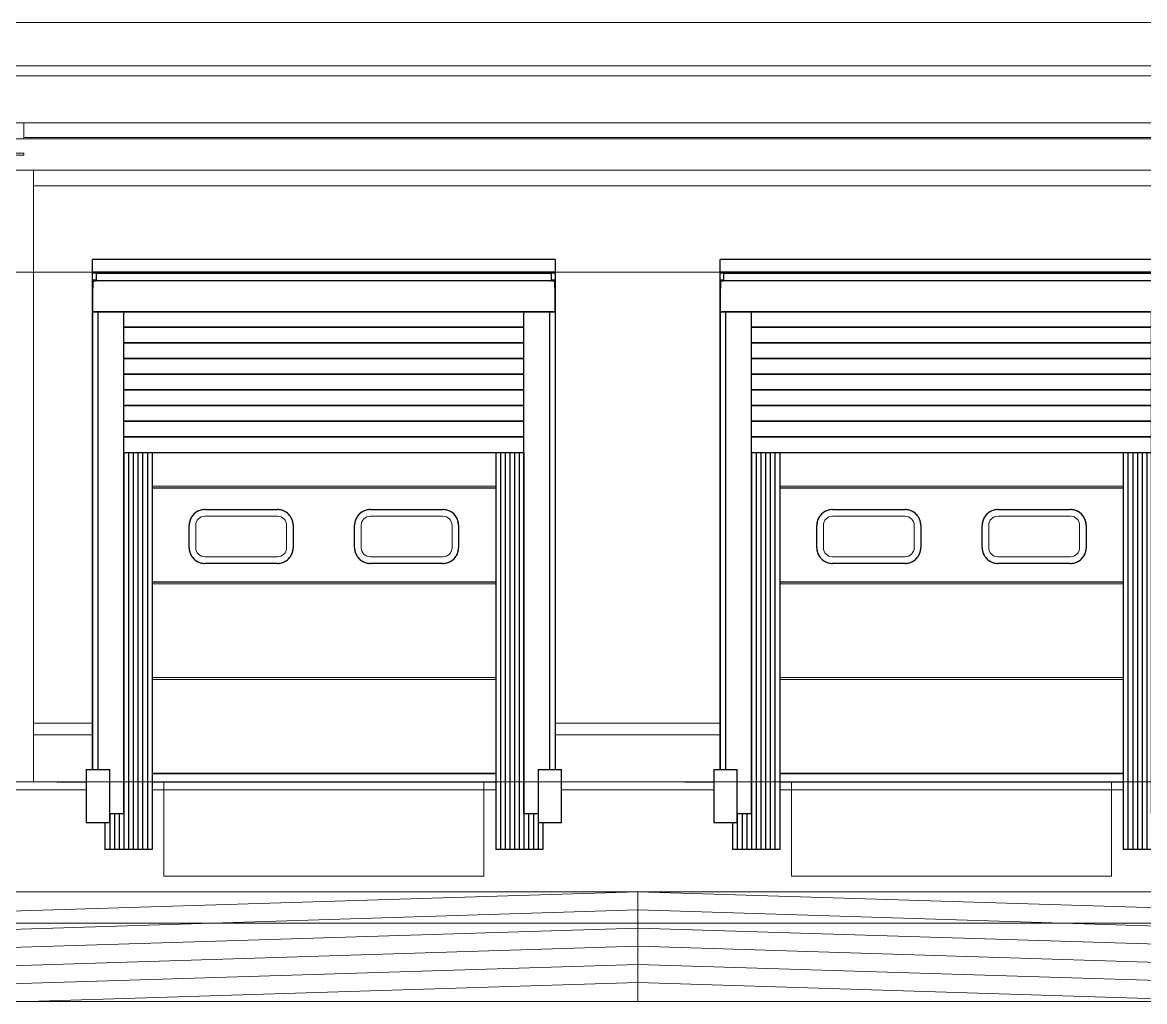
# Model space of a CAD drawing. Extents: x 692141 to 693595, y 1492301 to 1494225.
# Drawn here: x 692380.34 to 692387.49, y 1492374.81 to 1492381.06 of the extents above; entities that cross this region are included whole.
import ezdxf

# ---------------------------------------------------------------- set-up
doc = ezdxf.new("R2010")
doc.units = 0
doc.header["$MEASUREMENT"] = 0
for name, pattern in [('Centre', [7937.5, 1587.5, -1190.625, 3968.75, -1190.625]), ('Grid Line', [5556.25, 3175, -793.75, 793.75, -793.75]), ('Čárka', [3175, 1587.5, -1587.5])]:
    doc.linetypes.add(name, pattern=pattern)
for name, color, linetype, lineweight in [('A-COLS', 52, 'Continuous', 5), ('A-FLOR', 192, 'Continuous', 5), ('A-FLOR-LEVL', 8, 'Grid Line', 5), ('A-GENM', 13, 'Continuous', 5), ('A-WALL-PATT', 111, 'Continuous', 5), ('S-BEAM', 12, 'Continuous', 5)]:
    doc.layers.add(name, color=color, linetype=linetype, lineweight=lineweight)
doc.layers.add('A-DOOR', color=2, linetype='Continuous')

# ---------------------------------------------------------------- blocks, each defined once
blk = doc.blocks.new('HAVI-DC_R19_AR_120_STRUCTURE_rvt-2-500_ELEVATION 4')
at = {"layer": 'S-BEAM', "color": 7}
for p, q in [((122649.6363114721, 5200.000000000933), (130349.6363114673, 5200.000000000933)), ((122499.6363114624, 1400.000000001379), (122984.6363114675, 1400.000000001379)), ((123404.6363114675, 1400.000000001379), (123479.6363114625, 1400.000000001379)), ((123479.6363114625, 800.0000000000101), (123479.6363114625, 1400.000000001379)), ((125519.6363114625, 1400.000000001379), (125594.6363114675, 1400.000000001379)), ((125519.6363114625, 1400.000000001379), (125519.6363114625, 800.0000000000101)), ((126014.6363114675, 1400.000000001379), (126984.6363114675, 1400.000000001379)), ((127404.6363114674, 1400.000000001379), (127479.7546187883, 1400.000000001379)), ((127479.7546187883, 800.0000000000011), (127479.7546187883, 1400.000000001379)), ((129519.7546187882, 1400.000000001379), (129594.6363114674, 1400.000000001379)), ((129519.7546187882, 1400.000000001379), (129519.7546187882, 800.0000000000011)), ((125519.6363114625, 800.0000000000101), (123479.6363114625, 800.0000000000101)), ((129519.7546187882, 800.0000000000011), (127479.7546187883, 800.0000000000011))]:
    blk.add_line(p, q, dxfattribs=at)
blk = doc.blocks.new('M_Rectangular Column - 300 x 300mm-1115310-500_ELEVATION 4')
at = {"layer": 'A-COLS'}
for p, q in [((162349.6363114674, 5300.068616973535), (162349.6363114674, 1400.000000001371)), ((162649.6363114674, 1400.000000001371), (162649.6363114674, 5300.068616973536)), ((162649.6363114674, 1400.000000001371), (162349.6363114674, 1400.000000001371))]:
    blk.add_line(p, q, dxfattribs=at)
blk = doc.blocks.new('Door_ASSA-ABLOY DS6070B Inflatable shelter - Insulated wall-254569-500_ELEVATION 4')
at = {"layer": 'A-DOOR', "color": 47}
for p, q in [((127024.6363114675, 4652.807871864885), (127024.6363114675, 4729.999999996988)), ((129974.6363114675, 4729.999999996979), (127024.6363114675, 4729.999999996988)), ((129974.6363114675, 4729.999999996979), (129974.6363114675, 4652.807871864876)), ((127023.6363114675, 4649.999999996991), (127023.6363114675, 4598.999999996989)), ((127024.6363114675, 4647.691042939573), (127024.6363114675, 4652.807871864885)), ((127024.6363114675, 4652.807871864885), (129974.6363114675, 4652.807871864876)), ((129974.6363114675, 4652.807871864876), (129974.6363114675, 4647.691042939563)), ((129975.6363114675, 4598.999999997001), (129975.6363114675, 4649.999999996992)), ((127049.6363114675, 4598.99999999699), (127023.6363114675, 4598.99999999699)), ((127023.6363114675, 4598.999999996989), (127023.6363114675, 4538.99999999699)), ((127024.6363114675, 4644.684469772975), (127024.6363114675, 4647.691042939573)), ((129974.6363114675, 4647.691042939563), (127024.6363114675, 4647.691042939573)), ((129974.6363114675, 4644.684469772965), (127024.6363114675, 4644.684469772974)), ((127027.6363114675, 4598.99999999703), (127027.6363114675, 4547.999999997031)), ((127027.6363114675, 4547.999999997032), (127027.6363114675, 4598.999999997029)), ((127027.6363114675, 4538.99999999699), (127027.6363114675, 4595.99999999699)), ((127027.6363114675, 4595.99999999699), (127049.4195402261, 4595.99999999699)), ((127027.6363114675, 4397.999999996989), (127027.6363114675, 4595.99999999699)), ((129971.6363114675, 4595.999999996991), (127027.6363114675, 4595.999999996991)), ((127049.6363114675, 4598.999999996989), (127049.6363114675, 4647.69104293955)), ((129947.6363114675, 4641.364026622491), (127049.6363114675, 4641.364026622491)), ((127049.6363114675, 4595.99999999699), (127049.6363114675, 4598.999999996989)), ((129947.6363114675, 4647.691042939549), (129947.6363114675, 4598.999999997001)), ((129975.6363114675, 4598.999999997001), (129947.6363114675, 4598.999999997001)), ((129947.6363114675, 4598.999999997001), (129947.6363114675, 4595.999999997001)), ((129947.6363114675, 4595.999999997001), (129971.6363114675, 4595.999999997001)), ((129971.6363114675, 4598.99999999703), (129971.6363114675, 4547.999999997031)), ((129971.6363114675, 4547.999999997032), (129971.6363114675, 4598.999999997029)), ((129971.6363114675, 4595.999999997001), (129971.6363114675, 4538.999999996992)), ((129971.6363114675, 4595.99999999699), (129971.6363114675, 4397.999999996989)), ((129974.6363114675, 4647.691042939563), (129974.6363114675, 4644.684469772965)), ((129975.6363114675, 4538.999999996991), (129975.6363114675, 4598.999999997001)), ((127023.6363114675, 4538.99999999699), (127027.6363114675, 4538.99999999699)), ((127024.6363114675, 4547.999999996992), (127024.6363114675, 1479.999999996993)), ((127024.6363114675, 1479.999999996995), (127024.6363114675, 4538.999999997)), ((129971.6363114675, 4538.999999996991), (129975.6363114675, 4538.999999996991)), ((129974.6363114675, 4547.999999996992), (129974.6363114675, 1479.999999996993)), ((129974.6363114675, 4538.999999997), (129974.6363114675, 1479.999999996996)), ((127027.6363114675, 4394.999999996989), (127027.6363114675, 4397.999999996989)), ((129971.6363114675, 4397.999999996989), (127027.6363114675, 4397.999999996989)), ((129971.6363114675, 4397.999999996989), (127027.6363114675, 4397.999999996989)), ((129971.6363114675, 4394.99999999699), (127027.6363114675, 4394.99999999699)), ((127061.642967541, 1479.999999996993), (127061.642967541, 4394.999999996971)), ((129937.6296553938, 4394.999999996971), (129937.6296553938, 1479.999999996993)), ((129971.6363114675, 4397.999999996989), (129971.6363114675, 4394.999999996989)), ((126984.6363114675, 1479.999999996995), (127134.6363114675, 1479.999999996994)), ((126984.6363114675, 1479.999999996995), (126984.6363114675, 1139.999999996994)), ((127134.6363114675, 1139.999999996994), (127134.6363114675, 1479.999999996995)), ((129864.6363114675, 1479.999999997002), (130014.6363114675, 1479.999999997002)), ((129864.6363114675, 1479.999999997002), (129864.6363114675, 1139.999999997)), ((130014.6363114675, 1139.999999997), (130014.6363114675, 1479.999999997002)), ((127134.6363114675, 1139.999999996994), (126984.6363114675, 1139.999999996994)), ((130014.6363114675, 1139.999999997), (129864.6363114675, 1139.999999996999))]:
    blk.add_line(p, q, dxfattribs=at)
at = {"layer": 'A-DOOR', "color": 117}
for p, q in [((127027.6363114675, 4547.999999996993), (127027.6363114675, 4598.999999997008)), ((127027.6363114675, 4582.68366976728), (127027.6363114675, 4598.999999997009)), ((127027.6363114675, 4556.584353991191), (127027.6363114675, 4582.68366976728)), ((129971.6363114675, 4598.999999997011), (129971.6363114675, 4547.999999996998)), ((129971.6363114675, 4598.999999996999), (129971.6363114675, 4582.68366976727)), ((129971.6363114675, 4582.68366976727), (129971.6363114675, 4556.584353991181)), ((127224.6363114675, 1199.999999996987), (127224.6363114675, 4394.999999997)), ((129774.6363114675, 1199.999999996988), (129774.6363114675, 4394.99999999696)), ((127134.6363114675, 1199.999999996987), (127224.6363114675, 1199.999999996987)), ((129774.6363114675, 1199.999999996988), (129864.6363114675, 1199.999999996988))]:
    blk.add_line(p, q, dxfattribs=at)
at = {"layer": 'A-DOOR', "color": 130}
for p, q in [((129774.6363114674, 4299.99999999708), (127224.6363114674, 4299.99999999708)), ((127224.6363114674, 4299.999999997044), (129774.6363114674, 4299.999999997044)), ((129774.6363114674, 4199.999999997067), (127224.6363114674, 4199.999999997067)), ((127224.6363114674, 4199.999999997067), (129774.6363114674, 4199.999999997067)), ((129774.6363114674, 4099.999999997055), (127224.6363114674, 4099.999999997055)), ((127224.6363114674, 4099.999999997055), (129774.6363114674, 4099.999999997055)), ((129774.6363114674, 3999.999999997044), (127224.6363114674, 3999.999999997044)), ((127224.6363114674, 3999.999999997044), (129774.6363114674, 3999.999999997044)), ((129774.6363114674, 3899.999999997066), (127224.6363114674, 3899.999999997066)), ((127224.6363114674, 3899.999999997066), (129774.6363114674, 3899.999999997066)), ((129774.6363114674, 3799.999999997089), (127224.6363114674, 3799.999999997089)), ((127224.6363114674, 3799.999999997054), (129774.6363114674, 3799.999999997054)), ((129774.6363114674, 3699.999999997077), (127224.6363114674, 3699.999999997077)), ((127224.6363114674, 3699.999999997077), (129774.6363114674, 3699.999999997077)), ((129774.6363114674, 3599.999999997065), (127224.6363114674, 3599.999999997065)), ((127224.6363114674, 3599.999999997065), (129774.6363114674, 3599.999999997065)), ((127224.6363114675, 3500.073277789998), (127224.6363114675, 969.9999999969889)), ((127224.6363114675, 3500.073277789998), (127224.6363114675, 969.9999999969889)), ((127224.6363114674, 3499.999999997088), (129774.6363114674, 3499.999999997088)), ((127254.6363114675, 3500.091597238241), (127254.6363114675, 1400.000000001407)), ((127254.6363114675, 3500.091597238241), (127254.6363114675, 969.9999999969889)), ((127284.6363114675, 3500.109916686441), (127284.6363114675, 969.9999999969879)), ((127284.6363114675, 3500.109916686441), (127284.6363114675, 969.9999999969889)), ((127314.6363114675, 3500.128236134684), (127314.6363114675, 1400.000000001406)), ((127314.6363114675, 3500.128236134684), (127314.6363114675, 969.9999999969879)), ((127344.6363114675, 3500.146555582926), (127344.6363114675, 969.9999999969879)), ((127344.6363114675, 3500.146555582926), (127344.6363114675, 969.9999999969879)), ((127374.6363114675, 3500.16487503117), (127374.6363114675, 1400.000000001406)), ((127374.6363114675, 3500.16487503117), (127374.6363114675, 969.9999999969879)), ((127404.6363114675, 3500.18319447937), (127404.6363114675, 969.9999999969879)), ((129594.6363114675, 3499.99999999706), (129594.6363114675, 969.9999999969803)), ((129624.6363114675, 3499.99999999706), (129624.6363114675, 969.9999999969803)), ((129624.6363114675, 3499.99999999706), (129624.6363114675, 1400.000000001399)), ((129654.6363114675, 3499.99999999706), (129654.6363114675, 969.9999999969803)), ((129654.6363114675, 3499.99999999706), (129654.6363114675, 969.9999999969803)), ((129684.6363114675, 3499.99999999706), (129684.6363114675, 969.9999999969803)), ((129684.6363114675, 3499.99999999706), (129684.6363114675, 1400.000000001399)), ((129714.6363114675, 3499.99999999706), (129714.6363114675, 969.9999999969803)), ((129714.6363114675, 3499.99999999706), (129714.6363114675, 969.9999999969803)), ((129744.6363114675, 3499.99999999706), (129744.6363114675, 969.9999999969803)), ((129744.6363114675, 3499.99999999706), (129744.6363114675, 1400.000000001399)), ((129774.6363114675, 3499.99999999706), (129774.6363114675, 969.9999999969803)), ((129774.6363114675, 3499.99999999706), (129774.6363114675, 969.9999999969803)), ((127134.6363114675, 1199.999999996993), (127134.6363114675, 969.9999999969889)), ((127164.6363114675, 1199.999999996993), (127164.6363114675, 969.9999999969889)), ((127164.6363114675, 1199.999999996993), (127164.6363114675, 969.9999999969889)), ((127194.6363114675, 1199.999999996993), (127194.6363114675, 969.9999999969889)), ((129804.6363114675, 1199.999999996984), (129804.6363114675, 969.9999999969803)), ((129834.6363114675, 1199.999999996984), (129834.6363114675, 969.9999999969803)), ((129834.6363114675, 1199.999999996984), (129834.6363114675, 969.9999999969803)), ((129864.6363114675, 1199.999999996984), (129864.6363114675, 969.9999999969803)), ((127104.6363114675, 1139.999999997006), (127104.6363114675, 969.9999999969889)), ((129894.6363114675, 1139.999999996997), (129894.6363114675, 969.9999999969803)), ((127134.6363114675, 969.9999999969885), (127104.6363114675, 969.9999999969887)), ((127164.6363114675, 969.9999999969885), (127134.6363114675, 969.9999999969885)), ((127194.6363114675, 969.9999999969885), (127164.6363114675, 969.9999999969887)), ((127224.6363114675, 969.9999999969885), (127194.6363114675, 969.9999999969885)), ((127254.6363114675, 969.9999999969885), (127224.6363114675, 969.9999999969887)), ((127284.6363114675, 969.9999999969885), (127254.6363114675, 969.9999999969885)), ((127314.6363114675, 969.999999996988), (127284.6363114675, 969.9999999969881)), ((127344.6363114675, 969.999999996988), (127314.6363114675, 969.999999996988)), ((127374.6363114675, 969.999999996988), (127344.6363114675, 969.9999999969881)), ((127404.6363114675, 969.999999996988), (127374.6363114675, 969.999999996988)), ((129624.6363114675, 969.9999999969807), (129594.6363114675, 969.9999999969807)), ((129654.6363114675, 969.9999999969806), (129624.6363114675, 969.9999999969807)), ((129684.6363114675, 969.9999999969807), (129654.6363114675, 969.9999999969807)), ((129714.6363114675, 969.9999999969806), (129684.6363114675, 969.9999999969807)), ((129744.6363114675, 969.9999999969801), (129714.6363114675, 969.9999999969801)), ((129774.6363114675, 969.99999999698), (129744.6363114675, 969.9999999969801)), ((129804.6363114675, 969.9999999969801), (129774.6363114675, 969.9999999969801)), ((129834.6363114675, 969.99999999698), (129804.6363114675, 969.9999999969801)), ((129864.6363114675, 969.9999999969801), (129834.6363114675, 969.9999999969801)), ((129894.6363114675, 969.99999999698), (129864.6363114675, 969.9999999969801))]:
    blk.add_line(p, q, dxfattribs=at)
blk = doc.blocks.new('Door_ASSA-ABLOY DS6070B Inflatable shelter - Insulated wall-V73-500_ELEVATION 4')
at = {"layer": 'A-DOOR', "color": 47}
for p, q in [((123024.6363114675, 4652.807871864885), (123024.6363114675, 4729.999999996988)), ((125974.6363114675, 4729.999999996979), (123024.6363114675, 4729.999999996988)), ((125974.6363114675, 4729.999999996979), (125974.6363114675, 4652.807871864876)), ((123023.6363114675, 4649.999999996991), (123023.6363114675, 4598.999999996989)), ((123024.6363114675, 4647.691042939573), (123024.6363114675, 4652.807871864885)), ((123024.6363114675, 4652.807871864885), (125974.6363114675, 4652.807871864876)), ((125974.6363114675, 4652.807871864876), (125974.6363114675, 4647.691042939563)), ((125975.6363114675, 4598.999999997001), (125975.6363114675, 4649.999999996992)), ((123049.6363114675, 4598.99999999699), (123023.6363114675, 4598.99999999699)), ((123023.6363114675, 4598.999999996989), (123023.6363114675, 4538.99999999699)), ((123024.6363114675, 4644.684469772975), (123024.6363114675, 4647.691042939573)), ((125974.6363114675, 4647.691042939563), (123024.6363114675, 4647.691042939573)), ((125974.6363114675, 4644.684469772965), (123024.6363114675, 4644.684469772974)), ((123027.6363114675, 4598.99999999703), (123027.6363114675, 4547.999999997031)), ((123027.6363114675, 4547.999999997032), (123027.6363114675, 4598.999999997029)), ((123027.6363114675, 4538.99999999699), (123027.6363114675, 4595.99999999699)), ((123027.6363114675, 4595.99999999699), (123049.6363114675, 4595.99999999699)), ((123027.6363114675, 4397.999999996989), (123027.6363114675, 4595.99999999699)), ((125971.6363114675, 4595.999999996991), (123027.6363114675, 4595.999999996991)), ((123049.6363114675, 4598.999999996989), (123049.6363114675, 4647.69104293955)), ((125947.6363114675, 4641.364026622491), (123049.6363114675, 4641.364026622491)), ((123049.6363114675, 4595.99999999699), (123049.6363114675, 4598.999999996989)), ((125947.6363114675, 4647.691042939549), (125947.6363114675, 4598.999999997001)), ((125975.6363114675, 4598.999999997001), (125947.6363114675, 4598.999999997001)), ((125947.6363114675, 4598.999999997001), (125947.6363114675, 4595.999999997001)), ((125947.6363114675, 4595.999999997001), (125971.6363114675, 4595.999999997001)), ((125971.6363114675, 4598.99999999703), (125971.6363114675, 4547.999999997031)), ((125971.6363114675, 4547.999999997032), (125971.6363114675, 4598.999999997029)), ((125971.6363114675, 4595.999999997001), (125971.6363114675, 4538.999999996992)), ((125971.6363114675, 4595.99999999699), (125971.6363114675, 4397.999999996989)), ((125974.6363114675, 4647.691042939563), (125974.6363114675, 4644.684469772965)), ((125975.6363114675, 4538.999999996991), (125975.6363114675, 4598.999999997001)), ((123023.6363114675, 4538.99999999699), (123027.6363114675, 4538.99999999699)), ((123024.6363114675, 4547.999999996992), (123024.6363114675, 1479.999999996993)), ((123024.6363114675, 1479.999999996995), (123024.6363114675, 4538.999999997)), ((125971.6363114675, 4538.999999996991), (125975.6363114675, 4538.999999996991)), ((125974.6363114675, 4547.999999996992), (125974.6363114675, 1479.999999996993)), ((125974.6363114675, 4538.999999997), (125974.6363114675, 1479.999999996996)), ((123027.6363114675, 4394.999999996989), (123027.6363114675, 4397.999999996989)), ((125971.6363114675, 4397.999999996989), (123027.6363114675, 4397.999999996989)), ((125971.6363114675, 4397.999999996989), (123027.6363114675, 4397.999999996989)), ((125971.6363114675, 4394.99999999699), (123027.6363114675, 4394.99999999699)), ((123061.642967541, 1479.999999996993), (123061.642967541, 4394.999999996971)), ((125937.6296553938, 4394.999999996971), (125937.6296553938, 1479.999999996993)), ((125971.6363114675, 4397.999999996989), (125971.6363114675, 4394.999999996989)), ((122984.6363114675, 1479.999999996995), (123134.6363114675, 1479.999999996994)), ((122984.6363114675, 1479.999999996995), (122984.6363114675, 1139.999999996994)), ((123134.6363114675, 1139.999999996994), (123134.6363114675, 1479.999999996995)), ((125864.6363114675, 1479.999999997002), (126014.6363114675, 1479.999999997002)), ((125864.6363114675, 1479.999999997002), (125864.6363114675, 1139.999999997)), ((126014.6363114675, 1139.999999997), (126014.6363114675, 1479.999999997002)), ((123134.6363114675, 1139.999999996994), (122984.6363114675, 1139.999999996994)), ((126014.6363114675, 1139.999999997), (125864.6363114675, 1139.999999996999))]:
    blk.add_line(p, q, dxfattribs=at)
at = {"layer": 'A-DOOR', "color": 117}
for p, q in [((123027.6363114675, 4547.999999996993), (123027.6363114675, 4598.999999997008)), ((123027.6363114675, 4582.68366976728), (123027.6363114675, 4598.999999997009)), ((123027.6363114675, 4556.584353991191), (123027.6363114675, 4582.68366976728)), ((125971.6363114675, 4598.999999997011), (125971.6363114675, 4547.999999996998)), ((125971.6363114675, 4598.999999996999), (125971.6363114675, 4582.68366976727)), ((125971.6363114675, 4582.68366976727), (125971.6363114675, 4556.584353991181)), ((123224.6363114675, 1199.999999996987), (123224.6363114675, 4394.999999997)), ((125774.6363114675, 1199.999999996988), (125774.6363114675, 4394.99999999696)), ((123134.6363114675, 1199.999999996987), (123224.6363114675, 1199.999999996987)), ((125774.6363114675, 1199.999999996988), (125864.6363114675, 1199.999999996988))]:
    blk.add_line(p, q, dxfattribs=at)
at = {"layer": 'A-DOOR', "color": 130}
for p, q in [((125774.6363114674, 4299.99999999708), (123224.6363114674, 4299.99999999708)), ((123224.6363114674, 4299.999999997044), (125774.6363114674, 4299.999999997044)), ((125774.6363114674, 4199.999999997067), (123224.6363114674, 4199.999999997067)), ((123224.6363114674, 4199.999999997067), (125774.6363114674, 4199.999999997067)), ((125774.6363114674, 4099.999999997055), (123224.6363114674, 4099.999999997055)), ((123224.6363114674, 4099.999999997055), (125774.6363114674, 4099.999999997055)), ((125774.6363114674, 3999.999999997044), (123224.6363114674, 3999.999999997044)), ((123224.6363114674, 3999.999999997044), (125774.6363114674, 3999.999999997044)), ((125774.6363114674, 3899.999999997066), (123224.6363114674, 3899.999999997066)), ((123224.6363114674, 3899.999999997066), (125774.6363114674, 3899.999999997066)), ((125774.6363114674, 3799.999999997089), (123224.6363114674, 3799.999999997089)), ((123224.6363114674, 3799.999999997054), (125774.6363114674, 3799.999999997054)), ((125774.6363114674, 3699.999999997077), (123224.6363114674, 3699.999999997077)), ((123224.6363114674, 3699.999999997077), (125774.6363114674, 3699.999999997077)), ((125774.6363114674, 3599.999999997065), (123224.6363114674, 3599.999999997065)), ((123224.6363114674, 3599.999999997065), (125774.6363114674, 3599.999999997065)), ((123224.6363114675, 3500.073277789998), (123224.6363114675, 969.9999999969889)), ((123224.6363114675, 3500.073277789998), (123224.6363114675, 969.9999999969889)), ((123224.6363114674, 3499.999999997088), (125774.6363114674, 3499.999999997088)), ((123254.6363114675, 3500.091597238241), (123254.6363114675, 1400.000000001407)), ((123254.6363114675, 3500.091597238241), (123254.6363114675, 969.9999999969889)), ((123284.6363114675, 3500.109916686441), (123284.6363114675, 969.9999999969879)), ((123284.6363114675, 3500.109916686441), (123284.6363114675, 969.9999999969889)), ((123314.6363114675, 3500.128236134684), (123314.6363114675, 1400.000000001406)), ((123314.6363114675, 3500.128236134684), (123314.6363114675, 969.9999999969879)), ((123344.6363114675, 3500.146555582926), (123344.6363114675, 969.9999999969879)), ((123344.6363114675, 3500.146555582926), (123344.6363114675, 969.9999999969879)), ((123374.6363114675, 3500.16487503117), (123374.6363114675, 1400.000000001406)), ((123374.6363114675, 3500.16487503117), (123374.6363114675, 969.9999999969879)), ((123404.6363114675, 3500.18319447937), (123404.6363114675, 969.9999999969879)), ((125594.6363114675, 3499.99999999706), (125594.6363114675, 969.9999999969803)), ((125624.6363114675, 3499.99999999706), (125624.6363114675, 969.9999999969803)), ((125624.6363114675, 3499.99999999706), (125624.6363114675, 1400.000000001399)), ((125654.6363114675, 3499.99999999706), (125654.6363114675, 969.9999999969803)), ((125654.6363114675, 3499.99999999706), (125654.6363114675, 969.9999999969803)), ((125684.6363114675, 3499.99999999706), (125684.6363114675, 969.9999999969803)), ((125684.6363114675, 3499.99999999706), (125684.6363114675, 1400.000000001399)), ((125714.6363114675, 3499.99999999706), (125714.6363114675, 969.9999999969803)), ((125714.6363114675, 3499.99999999706), (125714.6363114675, 969.9999999969803)), ((125744.6363114675, 3499.99999999706), (125744.6363114675, 969.9999999969803)), ((125744.6363114675, 3499.99999999706), (125744.6363114675, 1400.000000001399)), ((125774.6363114675, 3499.99999999706), (125774.6363114675, 969.9999999969803)), ((125774.6363114675, 3499.99999999706), (125774.6363114675, 969.9999999969803)), ((123134.6363114675, 1199.999999996993), (123134.6363114675, 969.9999999969889)), ((123164.6363114675, 1199.999999996993), (123164.6363114675, 969.9999999969889)), ((123164.6363114675, 1199.999999996993), (123164.6363114675, 969.9999999969889)), ((123194.6363114675, 1199.999999996993), (123194.6363114675, 969.9999999969889)), ((125804.6363114675, 1199.999999996984), (125804.6363114675, 969.9999999969803)), ((125834.6363114675, 1199.999999996984), (125834.6363114675, 969.9999999969803)), ((125834.6363114675, 1199.999999996984), (125834.6363114675, 969.9999999969803)), ((125864.6363114675, 1199.999999996984), (125864.6363114675, 969.9999999969803)), ((123104.6363114675, 1139.999999997006), (123104.6363114675, 969.9999999969889)), ((125894.6363114675, 1139.999999996997), (125894.6363114675, 969.9999999969803)), ((123134.6363114675, 969.9999999969885), (123104.6363114675, 969.9999999969887)), ((123164.6363114675, 969.9999999969885), (123134.6363114675, 969.9999999969885)), ((123194.6363114675, 969.9999999969885), (123164.6363114675, 969.9999999969887)), ((123224.6363114675, 969.9999999969885), (123194.6363114675, 969.9999999969885)), ((123254.6363114675, 969.9999999969885), (123224.6363114675, 969.9999999969887)), ((123284.6363114675, 969.9999999969885), (123254.6363114675, 969.9999999969885)), ((123314.6363114675, 969.999999996988), (123284.6363114675, 969.9999999969881)), ((123344.6363114675, 969.999999996988), (123314.6363114675, 969.999999996988)), ((123374.6363114675, 969.999999996988), (123344.6363114675, 969.9999999969881)), ((123404.6363114675, 969.999999996988), (123374.6363114675, 969.999999996988)), ((125624.6363114675, 969.9999999969807), (125594.6363114675, 969.9999999969807)), ((125654.6363114675, 969.9999999969806), (125624.6363114675, 969.9999999969807)), ((125684.6363114675, 969.9999999969807), (125654.6363114675, 969.9999999969807)), ((125714.6363114675, 969.9999999969806), (125684.6363114675, 969.9999999969807)), ((125744.6363114675, 969.9999999969801), (125714.6363114675, 969.9999999969801)), ((125774.6363114675, 969.99999999698), (125744.6363114675, 969.9999999969801)), ((125804.6363114675, 969.9999999969801), (125774.6363114675, 969.9999999969801)), ((125834.6363114675, 969.99999999698), (125804.6363114675, 969.9999999969801)), ((125864.6363114675, 969.9999999969801), (125834.6363114675, 969.9999999969801)), ((125894.6363114675, 969.99999999698), (125864.6363114675, 969.9999999969801))]:
    blk.add_line(p, q, dxfattribs=at)
blk = doc.blocks.new('Doors_Industrial_Loading-Systems_Sectional-Overhead-Door_High-Lift_40mm - 2500 x 3000 mm-V87-500_ELEVATION 4')
at = {"layer": 'A-DOOR', "color": 7}
for p, q in [((117594.6363114675, 3273.999999996978), (115404.6363114675, 3273.999999996978)), ((115740.985955383, 3136.49999999713), (116203.985955383, 3136.49999999713)), ((115740.985955383, 3136.49999999713), (116203.985955383, 3136.49999999713)), ((116795.3192887163, 3136.499999997063), (117258.3192887163, 3136.499999997063)), ((116795.3192887163, 3136.499999997063), (117258.3192887163, 3136.499999997063)), ((115640.985955383, 2893.499999997032), (115640.985955383, 3036.49999999713)), ((115640.985955383, 2893.499999997032), (115640.985955383, 3036.49999999713)), ((116303.985955383, 3036.49999999713), (116303.985955383, 2893.499999997034)), ((116303.985955383, 3036.49999999713), (116303.985955383, 2893.499999997034)), ((116695.3192887163, 2893.499999996908), (116695.3192887163, 3036.499999997063)), ((116695.3192887163, 2893.499999996908), (116695.3192887163, 3036.499999997063)), ((117358.3192887163, 3036.499999997064), (117358.3192887163, 2893.499999996909)), ((117358.3192887163, 3036.499999997064), (117358.3192887163, 2893.499999996909)), ((116203.985955383, 2793.499999997033), (115740.985955383, 2793.499999997033)), ((116203.985955383, 2793.499999997034), (115740.985955383, 2793.499999997034)), ((117258.3192887163, 2793.499999996908), (116795.3192887163, 2793.499999996908)), ((117258.3192887163, 2793.499999996909), (116795.3192887163, 2793.499999996909)), ((115404.6363114675, 2675.02522143521), (117594.6363114675, 2675.02522143521)), ((115404.6363114675, 2675.02522143521), (117594.6363114675, 2675.02522143521)), ((117594.6363114675, 1455.025221435202), (115404.6363114675, 1455.025221435202)), ((115404.6363114675, 1455.025221435202), (117594.6363114675, 1455.025221435202)), ((115404.6363114675, 1399.99999999697), (117594.6363114675, 1399.99999999697))]:
    blk.add_line(p, q, dxfattribs=at)
at = {"layer": 'A-DOOR', "color": 1, "linetype": 'Čárka'}
blk.add_line((114799.6526220497, 1399.999999996979), (114984.6363114675, 1399.999999996979), dxfattribs=at)
at = {"layer": 'A-DOOR', "color": 7}
for centre, radius, start, end in [((115740.985955383, 3036.49999999713), 100, 90, 180), ((115740.985955383, 3036.49999999713), 99.99999999999213, 150.0000000000061, 158.0128132543626), ((115740.985955383, 3036.49999999713), 99.999999999988, 129.5802092619353, 140.4197907380498), ((115740.985955383, 3036.49999999713), 100.0000000000003, 111.987186745113, 119.9999999999998), ((115740.985955383, 3036.49999999713), 99.99999999999685, 90, 105.0000000000033), ((116203.985955383, 3036.49999999713), 100.0000000000146, 74.99999999999918, 90), ((116203.985955383, 3036.49999999713), 100.0000000000145, 359.9999999999995, 90.00000000000011), ((116203.985955383, 3036.49999999713), 100.0000000000146, 59.99999999999642, 68.01281325517955), ((116203.985955383, 3036.49999999713), 100.0000000000051, 39.58020926192081, 50.41979073809072), ((116203.985955383, 3036.49999999713), 100.0000000000202, 21.98718674540142, 30.00000000000075), ((116795.3192887163, 3036.499999997063), 100, 90, 180), ((116795.3192887163, 3036.499999997063), 99.99999999999733, 150.0000000000007, 158.0128132544012), ((116795.3192887163, 3036.499999997063), 100.0000000000115, 129.5802092622752, 140.4197907379395), ((116795.3192887163, 3036.499999997063), 99.99999999998772, 111.9871867453576, 120.000000000003), ((116795.3192887163, 3036.499999997063), 100.0000000000071, 90, 104.9999999999938), ((117258.3192887163, 3036.499999997063), 100.0000000000002, 74.99999999999729, 90.00000000000014), ((117258.3192887163, 3036.499999997063), 100.0000000000005, 2.480832651541543e-13, 90.00000000000026), ((117258.3192887163, 3036.499999997063), 99.99999999999866, 59.99999999999999, 68.01281325464458), ((117258.3192887163, 3036.499999997063), 100.0000000000057, 39.58020926190924, 50.4197907379048), ((117258.3192887163, 3036.499999997063), 100.0000000000129, 21.98718674559859, 29.99999999999912), ((115740.985955383, 3036.49999999713), 99.99999999999955, 165.0000000000016, 179.9999999999997), ((116203.985955383, 3036.49999999713), 100.0000000000109, 0, 14.99999999999999), ((116795.3192887163, 3036.499999997063), 99.99999999999955, 164.9999999999992, 179.9999999999997), ((117258.3192887163, 3036.499999997063), 100.0000000000109, 2.605510395055196e-13, 15.00000000000046), ((115740.985955383, 2893.499999997033), 100.0000000000109, 180.0000000000004, 195.0000000000004), ((115740.985955383, 2893.499999997033), 100.0000000000009, 180.0000000000002, 270.0000000000002), ((116203.985955383, 2893.499999997033), 100.0000000000146, 269.9999999999998, 1.757256461508593e-13), ((116203.985955383, 2893.499999997033), 100.0000000000146, 344.9999999999991, 0), ((116795.3192887163, 2893.499999996908), 99.99999999999308, 180.0000000000001, 194.9999999999995), ((116795.3192887163, 2893.499999996908), 100.0000000000009, 180.0000000000002, 270.0000000000002), ((117258.3192887163, 2893.499999996908), 100.0000000000007, 270, 3.88027671138549e-13), ((117258.3192887163, 2893.499999996908), 100, 345.0000000000015, 0), ((115740.985955383, 2893.499999997033), 100.0000000000129, 201.9871867460202, 209.999999999999), ((115740.985955383, 2893.499999997033), 100.0000000000172, 219.5802092624004, 230.419790737413), ((115740.985955383, 2893.499999997033), 100.0000000000084, 240.0000000000018, 248.0128132538724), ((115740.985955383, 2893.499999997033), 100.0000000000007, 254.9999999999972, 270), ((116203.985955383, 2893.499999997033), 99.99999999999685, 269.9999999999996, 285.0000000000031), ((116203.985955383, 2893.499999997033), 100.0000000000076, 291.9871867459544, 300.0000000000052), ((116203.985955383, 2893.499999997033), 100.000000000003, 309.5802092624741, 320.4197907375117), ((116203.985955383, 2893.499999997033), 100.0000000000126, 330.0000000000013, 338.0128132540859), ((116795.3192887163, 2893.499999996908), 100.0000000000003, 201.9871867457567, 209.9999999999997), ((116795.3192887163, 2893.499999996908), 99.99999999999983, 219.5802092620044, 230.4197907378672), ((116795.3192887163, 2893.499999996908), 99.99999999999999, 239.9999999999998, 248.0128132548865), ((116795.3192887163, 2893.499999996908), 100.0000000000005, 255.000000000005, 269.9999999999999), ((117258.3192887163, 2893.499999996908), 99.99999999999685, 269.9999999999996, 285.000000000003), ((117258.3192887163, 2893.499999996908), 100.0000000000003, 291.9871867451129, 299.9999999999997), ((117258.3192887163, 2893.499999996908), 99.9999999999958, 309.5802092620979, 320.4197907380938), ((117258.3192887163, 2893.499999996908), 100.0000000000095, 330.0000000000019, 338.0128132541638)]:
    blk.add_arc(centre, radius, start, end, dxfattribs=at)
at = {"layer": 'A-GENM', "color": 7}
for p, q in [((115404.6363114675, 3285.02522143521), (117594.6363114675, 3285.02522143521)), ((115404.6363114675, 3285.02522143521), (117594.6363114675, 3285.02522143521)), ((115740.985955383, 3136.499999996981), (116203.985955383, 3136.499999996981)), ((116203.985955383, 3094.499999996981), (115740.985955383, 3094.499999996981)), ((116203.985955383, 3094.499999996981), (115740.985955383, 3094.499999996981)), ((116795.3192887163, 3136.499999996981), (117258.3192887163, 3136.499999996981)), ((117258.3192887163, 3094.499999996981), (116795.3192887163, 3094.499999996981)), ((117258.3192887163, 3094.499999996981), (116795.3192887163, 3094.499999996981)), ((115640.985955383, 2893.499999996981), (115640.985955383, 3036.499999996981)), ((115682.985955383, 3036.499999996981), (115682.985955383, 2893.499999996981)), ((115682.985955383, 3036.499999996981), (115682.985955383, 2893.499999996981)), ((116261.985955383, 2893.499999996981), (116261.985955383, 3036.499999996981)), ((116261.985955383, 2893.499999996981), (116261.985955383, 3036.499999996982)), ((116303.985955383, 3036.499999996982), (116303.985955383, 2893.499999996981)), ((116695.3192887163, 2893.499999996981), (116695.3192887163, 3036.499999996981)), ((116737.3192887163, 3036.499999996981), (116737.3192887163, 2893.499999996981)), ((116737.3192887163, 3036.499999996981), (116737.3192887163, 2893.499999996981)), ((117316.3192887163, 2893.499999996981), (117316.3192887163, 3036.499999996981)), ((117316.3192887163, 2893.499999996981), (117316.3192887163, 3036.499999996982)), ((117358.3192887163, 3036.499999996982), (117358.3192887163, 2893.499999996981)), ((115740.985955383, 2835.499999996982), (116203.985955383, 2835.499999996982)), ((115740.985955383, 2835.499999996982), (116203.985955383, 2835.499999996982)), ((116203.985955383, 2793.499999996981), (115740.985955383, 2793.499999996981)), ((116795.3192887163, 2835.499999996982), (117258.3192887163, 2835.499999996982)), ((116795.3192887163, 2835.499999996982), (117258.3192887163, 2835.499999996982)), ((117258.3192887163, 2793.499999996981), (116795.3192887163, 2793.499999996981)), ((117594.6363114675, 2663.99999999698), (115404.6363114675, 2663.99999999698)), ((115404.6363114675, 2065.025221435211), (117594.6363114675, 2065.025221435211)), ((115404.6363114675, 2065.025221435211), (117594.6363114675, 2065.025221435211)), ((117594.6363114675, 2053.999999996979), (115404.6363114675, 2053.999999996979)), ((115404.6363114675, 1455.025221435211), (117594.6363114675, 1455.025221435211)), ((115404.6363114675, 1455.025221435211), (117594.6363114675, 1455.025221435211))]:
    blk.add_line(p, q, dxfattribs=at)
for centre, radius, start, end in [((115740.985955383, 3036.499999996981), 100, 90.00000000000026, 180.0000000000002), ((115740.985955383, 3036.499999996981), 57.99999999998545, 90, 180), ((115740.985955383, 3036.499999996981), 57.99999999998545, 90, 180), ((116203.985955383, 3036.499999996981), 100.0000000000146, 4.365311300308677e-13, 90.00000000000018), ((116203.985955383, 3036.499999996981), 58, 0, 90), ((116203.985955383, 3036.499999996981), 58, 8.984518603637631e-13, 90), ((116795.3192887163, 3036.499999996981), 100.0000000000005, 90.00000000000026, 180.0000000000002), ((116795.3192887163, 3036.499999996981), 58.00000000001455, 90, 180), ((116795.3192887163, 3036.499999996981), 58.00000000001455, 90, 180), ((117258.3192887163, 3036.499999996981), 100, 5.216109677600168e-13, 90.00000000000026), ((117258.3192887163, 3036.499999996981), 58, 0, 90), ((117258.3192887163, 3036.499999996981), 58, 8.984518603637631e-13, 90), ((115740.985955383, 2893.499999996981), 100, 180.0000000000002, 269.9999999999999), ((115740.985955383, 2893.499999996981), 57.99999999999955, 180.0000000000002, 269.9999999999999), ((115740.985955383, 2893.499999996981), 57.99999999998545, 180, 269.9999999999996), ((116203.985955383, 2893.499999996981), 58, 269.9999999999996, 0), ((116203.985955383, 2893.499999996981), 58, 269.9999999999996, 0), ((116203.985955383, 2893.499999996981), 100.0000000000146, 269.9999999999996, 0), ((116795.3192887163, 2893.499999996981), 100.0000000000005, 180.0000000000002, 269.9999999999999), ((116795.3192887163, 2893.499999996981), 58.00000000001456, 180.0000000000001, 269.9999999999998), ((116795.3192887163, 2893.499999996981), 58.00000000001455, 180, 269.9999999999996), ((117258.3192887163, 2893.499999996981), 58, 269.9999999999996, 0), ((117258.3192887163, 2893.499999996981), 58, 269.9999999999996, 0), ((117258.3192887163, 2893.499999996981), 99.99999999998545, 269.9999999999996, 0)]:
    blk.add_arc(centre, radius, start, end, dxfattribs=at)
blk = doc.blocks.new('Doors_Industrial_Loading-Systems_Sectional-Overhead-Door_High-Lift_40mm - 2500 x 3000 mm-255109-500_ELEVATION 4')
at = {"layer": 'A-DOOR', "color": 7}
for p, q in [((53594.75461878086, 3273.999999996978), (51404.75461878087, 3273.999999996978)), ((51741.08795211413, 3136.49999999713), (52204.08795211413, 3136.49999999713)), ((51741.08795211413, 3136.49999999713), (52204.08795211413, 3136.49999999713)), ((52795.42128544746, 3136.499999997063), (53258.42128544746, 3136.499999997063)), ((52795.42128544746, 3136.499999997063), (53258.42128544746, 3136.499999997063)), ((51641.08795211412, 2893.499999997032), (51641.08795211412, 3036.49999999713)), ((51641.08795211412, 2893.499999997032), (51641.08795211412, 3036.49999999713)), ((52304.08795211412, 3036.49999999713), (52304.08795211412, 2893.499999997034)), ((52304.08795211412, 3036.49999999713), (52304.08795211412, 2893.499999997034)), ((52695.42128544745, 2893.499999996908), (52695.42128544745, 3036.499999997063)), ((52695.42128544745, 2893.499999996908), (52695.42128544745, 3036.499999997063)), ((53358.42128544745, 3036.499999997064), (53358.42128544745, 2893.499999996909)), ((53358.42128544745, 3036.499999997064), (53358.42128544745, 2893.499999996909)), ((52204.08795211413, 2793.499999997033), (51741.08795211413, 2793.499999997033)), ((52204.08795211413, 2793.499999997034), (51741.08795211413, 2793.499999997034)), ((53258.42128544746, 2793.499999996908), (52795.42128544746, 2793.499999996908)), ((53258.42128544746, 2793.499999996909), (52795.42128544746, 2793.499999996909)), ((51404.75461878085, 2675.02522143521), (53594.75461878085, 2675.02522143521)), ((51404.75461878085, 2675.02522143521), (53594.75461878085, 2675.02522143521)), ((53594.75461878085, 1455.025221435202), (51404.75461878085, 1455.025221435202)), ((51404.75461878085, 1455.025221435202), (53594.75461878085, 1455.025221435202)), ((51404.75461878085, 1399.99999999697), (53594.75461878085, 1399.99999999697))]:
    blk.add_line(p, q, dxfattribs=at)
at = {"layer": 'A-DOOR', "color": 1, "linetype": 'Čárka'}
blk.add_line((50799.75461878089, 1399.999999996979), (50984.75461878087, 1399.999999996979), dxfattribs=at)
at = {"layer": 'A-DOOR', "color": 7}
for centre, radius, start, end in [((51741.08795211413, 3036.49999999713), 100.0000000000073, 90, 180), ((51741.08795211413, 3036.49999999713), 99.99999999999983, 149.9999999999999, 158.0128132546783), ((51741.08795211413, 3036.49999999713), 100.0000000000038, 129.5802092619308, 140.419790738174), ((51741.08795211413, 3036.49999999713), 99.99999999999403, 111.987186745122, 120.0000000000014), ((51741.08795211413, 3036.49999999713), 100.0000000000039, 90, 105.0000000000023), ((52204.08795211413, 3036.49999999713), 99.99999999999272, 75.00000000000009, 90), ((52204.08795211413, 3036.49999999713), 100, 359.9999999999995, 90.00000000000014), ((52204.08795211413, 3036.49999999713), 99.9999999999929, 60.00000000000188, 68.01281325518684), ((52204.08795211413, 3036.49999999713), 99.99999999999288, 39.58020926189104, 50.41979073807785), ((52204.08795211413, 3036.49999999713), 99.9999999999904, 21.98718674540017, 29.99999999999961), ((52795.42128544746, 3036.499999997063), 100.0000000000073, 90, 180), ((52795.42128544746, 3036.499999997063), 100.0000000000081, 150.0000000000001, 158.0128132546389), ((52795.42128544746, 3036.499999997063), 100.000000000001, 129.5802092621385, 140.4197907379084), ((52795.42128544746, 3036.499999997063), 99.99999999999767, 111.9871867455804, 120.0000000000041), ((52795.42128544746, 3036.499999997063), 99.99999999999685, 90, 105.0000000000033), ((53258.42128544746, 3036.499999997063), 100, 75.00000000000026, 90.00000000000014), ((53258.42128544746, 3036.499999997063), 100, 2.544443745170813e-13, 90.00000000000026), ((53258.42128544746, 3036.499999997063), 99.99999999999554, 60.00000000000276, 68.01281325471513), ((53258.42128544746, 3036.499999997063), 99.99999999998983, 39.58020926196789, 50.41979073790356), ((53258.42128544746, 3036.499999997063), 99.9999999999904, 21.98718674559879, 29.99999999999978), ((51741.08795211413, 3036.49999999713), 99.99999999999997, 164.9999999999994, 179.9999999999997), ((52204.08795211413, 3036.49999999713), 99.99999999998793, 0, 14.99999999999994), ((52795.42128544746, 3036.499999997063), 99.99999999999997, 164.9999999999992, 179.9999999999997), ((53258.42128544746, 3036.499999997063), 99.99999999999496, 2.60551039505497e-13, 15.00000000000034), ((51741.08795211413, 2893.499999997033), 100.0000000000039, 180.0000000000004, 195.0000000000005), ((51741.08795211413, 2893.499999997033), 100.0000000000074, 180.0000000000002, 270.0000000000002), ((52204.08795211413, 2893.499999997033), 100, 269.9999999999999, 2.544443745170813e-13), ((52204.08795211413, 2893.499999997033), 99.99999999999272, 344.9999999999991, 0), ((52795.42128544746, 2893.499999996908), 100.0000000000058, 180.0000000000001, 195.0000000000003), ((52795.42128544746, 2893.499999996908), 100.0000000000074, 180.0000000000002, 270.0000000000002), ((53258.42128544746, 2893.499999996908), 100.0000000000001, 270, 3.943887805014761e-13), ((53258.42128544746, 2893.499999996908), 99.99999999999272, 345.0000000000004, 0), ((51741.08795211413, 2893.499999997033), 100.0000000000003, 201.9871867460193, 210.0000000000001), ((51741.08795211413, 2893.499999997033), 100.0000000000061, 219.5802092624, 230.4197907375653), ((51741.08795211413, 2893.499999997033), 100.000000000001, 239.9999999999999, 248.01281325375), ((51741.08795211413, 2893.499999997033), 100.0000000000073, 254.9999999999982, 270.0000000000001), ((52204.08795211413, 2893.499999997033), 100.000000000002, 269.9999999999996, 284.9999999999982), ((52204.08795211413, 2893.499999997033), 100.000000000003, 291.9871867459398, 299.9999999999955), ((52204.08795211413, 2893.499999997033), 100.000000000001, 309.5802092624714, 320.4197907376303), ((52204.08795211413, 2893.499999997033), 99.99999999999405, 329.9999999999996, 338.0128132540318), ((52795.42128544746, 2893.499999996908), 100.0000000000103, 201.9871867457571, 210.0000000000001), ((52795.42128544746, 2893.499999996908), 100.0000000000035, 219.5802092620291, 230.4197907378617), ((52795.42128544746, 2893.499999996908), 100.0000000000054, 239.9999999999976, 248.0128132548799), ((52795.42128544746, 2893.499999996908), 100.0000000000073, 254.999999999998, 269.9999999999998), ((53258.42128544746, 2893.499999996908), 100.000000000002, 269.9999999999996, 284.9999999999982), ((53258.42128544746, 2893.499999996908), 100.000000000003, 291.987186745049, 299.9999999999954), ((53258.42128544746, 2893.499999996908), 99.99999999999946, 309.5802092620937, 320.4197907380901), ((53258.42128544746, 2893.499999996908), 99.9999999999933, 329.9999999999998, 338.0128132544009)]:
    blk.add_arc(centre, radius, start, end, dxfattribs=at)
at = {"layer": 'A-GENM', "color": 7}
for p, q in [((51404.75461878088, 3285.02522143521), (53594.75461878086, 3285.02522143521)), ((51404.75461878088, 3285.02522143521), (53594.75461878086, 3285.02522143521)), ((51741.08795211413, 3136.499999996981), (52204.08795211413, 3136.499999996981)), ((52204.08795211413, 3094.499999996981), (51741.08795211413, 3094.499999996981)), ((52204.08795211413, 3094.499999996981), (51741.08795211413, 3094.499999996981)), ((52795.42128544745, 3136.499999996981), (53258.42128544745, 3136.499999996981)), ((53258.42128544745, 3094.499999996981), (52795.42128544745, 3094.499999996981)), ((53258.42128544745, 3094.499999996981), (52795.42128544745, 3094.499999996981)), ((51641.08795211412, 2893.499999996981), (51641.08795211412, 3036.499999996981)), ((51683.08795211412, 3036.499999996981), (51683.08795211412, 2893.499999996981)), ((51683.08795211412, 3036.499999996981), (51683.08795211412, 2893.499999996981)), ((52262.08795211412, 2893.499999996981), (52262.08795211412, 3036.499999996981)), ((52262.08795211412, 2893.499999996981), (52262.08795211412, 3036.499999996982)), ((52304.08795211412, 3036.499999996982), (52304.08795211412, 2893.499999996981)), ((52695.42128544745, 2893.499999996981), (52695.42128544745, 3036.499999996981)), ((52737.42128544745, 3036.499999996981), (52737.42128544745, 2893.499999996981)), ((52737.42128544745, 3036.499999996981), (52737.42128544745, 2893.499999996981)), ((53316.42128544745, 2893.499999996981), (53316.42128544745, 3036.499999996981)), ((53316.42128544745, 2893.499999996981), (53316.42128544745, 3036.499999996982)), ((53358.42128544745, 3036.499999996982), (53358.42128544745, 2893.499999996981)), ((51741.08795211413, 2835.499999996982), (52204.08795211413, 2835.499999996982)), ((51741.08795211413, 2835.499999996982), (52204.08795211413, 2835.499999996982)), ((52204.08795211413, 2793.499999996981), (51741.08795211413, 2793.499999996981)), ((52795.42128544745, 2835.499999996982), (53258.42128544745, 2835.499999996982)), ((52795.42128544745, 2835.499999996982), (53258.42128544745, 2835.499999996982)), ((53258.42128544745, 2793.499999996981), (52795.42128544745, 2793.499999996981)), ((53594.75461878085, 2663.99999999698), (51404.75461878085, 2663.99999999698)), ((51404.75461878085, 2065.025221435211), (53594.75461878085, 2065.025221435211)), ((51404.75461878085, 2065.025221435211), (53594.75461878083, 2065.025221435211)), ((53594.75461878085, 2053.999999996979), (51404.75461878085, 2053.999999996979)), ((51404.75461878085, 1455.025221435211), (53594.75461878085, 1455.025221435211)), ((51404.75461878085, 1455.025221435211), (53594.75461878083, 1455.025221435211))]:
    blk.add_line(p, q, dxfattribs=at)
for centre, radius, start, end in [((51741.08795211413, 3036.499999996981), 99.9999999999988, 90.00000000000236, 180.0000000000024), ((51741.08795211413, 3036.499999996981), 58.00000000000728, 90, 180), ((51741.08795211413, 3036.499999996981), 58.00000000000728, 90, 180), ((52204.08795211413, 3036.499999996981), 100, 5.216109677600168e-13, 90.00000000000026), ((52204.08795211413, 3036.499999996981), 57.99999999999272, 0, 90), ((52204.08795211413, 3036.499999996981), 57.99999999999272, 8.984518603637631e-13, 90), ((52795.42128544745, 3036.499999996981), 100.0000000000005, 90.00000000000026, 180.0000000000002), ((52795.42128544745, 3036.499999996981), 58, 90, 180), ((52795.42128544745, 3036.499999996981), 58, 90, 180), ((53258.42128544745, 3036.499999996981), 100.0000000000073, 4.766856328843446e-13, 90.00000000000021), ((53258.42128544745, 3036.499999996981), 58.00000000000728, 0, 90), ((53258.42128544745, 3036.499999996981), 58.00000000000728, 8.984518603637631e-13, 90), ((51741.08795211413, 2893.499999996981), 100.0000000000073, 180.0000000000002, 269.9999999999998), ((51741.08795211413, 2893.499999996981), 58.00000000000728, 180.0000000000002, 269.9999999999998), ((51741.08795211413, 2893.499999996981), 58.00000000000728, 180, 269.9999999999996), ((52204.08795211413, 2893.499999996981), 57.99999999999272, 269.9999999999996, 0), ((52204.08795211413, 2893.499999996981), 57.99999999999272, 269.9999999999996, 0), ((52204.08795211413, 2893.499999996981), 99.99999999999272, 269.9999999999996, 0), ((52795.42128544745, 2893.499999996981), 100.0000000000005, 180.0000000000002, 269.9999999999999), ((52795.42128544745, 2893.499999996981), 58.00000000000009, 180.0000000000002, 269.9999999999999), ((52795.42128544745, 2893.499999996981), 58, 180, 269.9999999999996), ((53258.42128544745, 2893.499999996981), 58.00000000000728, 269.9999999999996, 0), ((53258.42128544745, 2893.499999996981), 58.00000000000728, 269.9999999999996, 0), ((53258.42128544745, 2893.499999996981), 100.0000000000073, 269.9999999999996, 0)]:
    blk.add_arc(centre, radius, start, end, dxfattribs=at)
blk = doc.blocks.new('H-Wide Flange Beams - H350x175x57_8-2030189-500_ELEVATION 4')
at = {"layer": 'S-BEAM', "color": 90, "lineweight": 9}
for p, q in [((122495.6363114673, 5601.477146665254), (122495.6363114673, 5409.000000001149)), ((122503.6363114673, 5409.000000001149), (122503.6363114673, 5601.477146665254)), ((122495.6363114673, 5409.000000001149), (122411.6363114673, 5409.000000001149)), ((122411.6363114673, 5409.000000001149), (122411.6363114673, 5396.000000001148)), ((122411.6363114673, 5396.000000001148), (122587.6363114673, 5396.000000001148)), ((122587.6363114673, 5409.000000001149), (122503.6363114673, 5409.000000001149)), ((122587.6363114673, 5396.000000001148), (122587.6363114673, 5409.000000001149))]:
    blk.add_line(p, q, dxfattribs=at)
blk = doc.blocks.new('H-Wide Flange Beams - H250x125x29_6-2030162-500_ELEVATION 4')
at = {"layer": 'S-BEAM', "color": 90, "lineweight": 9}
for p, q in [((98587.63631146718, 5509.000000001149), (98587.63631146718, 5601.477146665222)), ((110411.6363114672, 5601.477146665222), (110411.6363114672, 5509.000000001149)), ((98587.63631146718, 5500.000000001148), (98587.63631146718, 5509.000000001149)), ((98587.63631146718, 5509.000000001149), (110411.6363114672, 5509.000000001149)), ((98587.63631146718, 5509.000000001149), (110411.6363114672, 5509.000000001149)), ((110411.6363114672, 5509.000000001149), (110411.6363114672, 5500.000000001148)), ((98587.63631146718, 5500.000000001148), (110411.6363114672, 5500.000000001148))]:
    blk.add_line(p, q, dxfattribs=at)

msp = doc.modelspace()

# ---------------------------------------------------------------- linework, layer by layer
at = {"layer": 'A-FLOR', "color": 90, "lineweight": 9}
msp.add_line((692717.3624908916, 1492374.813383746), (692229.6700198601, 1492374.813383746), dxfattribs=at)
at = {"layer": 'A-FLOR-LEVL', "linetype": 'Centre'}
for p, q in [((692278.3000830481, 1492380.313383746), (692547.7862502306, 1492380.313383746)), ((692278.3000830481, 1492379.463383747), (692547.7862502306, 1492379.463383747)), ((692278.3000830481, 1492376.213383747), (692544.7862502306, 1492376.213383747)), ((692278.3000830481, 1492374.813383746), (692724.9906739572, 1492374.813383746))]:
    msp.add_line(p, q, dxfattribs=at)
at = {"layer": 'A-WALL-PATT', "color": 8}
for p, q in [((692430.4580527348, 1492381.055860893), (692332.3580527349, 1492381.055860893)), ((692430.4580527348, 1492380.779860893), (692332.3580527349, 1492380.779860893)), ((692430.4080527348, 1492380.779860893), (692332.4080527348, 1492380.779860893)), ((692430.4580527348, 1492380.714860893), (692332.3580527349, 1492380.714860893)), ((692430.4080527348, 1492380.714860893), (692332.4080527348, 1492380.714860893)), ((692430.4580527348, 1492380.414860893), (692332.3580527349, 1492380.414860893)), ((692380.3460527349, 1492380.414797185), (692380.2620527348, 1492380.414797185)), ((692332.6580527348, 1492380.113452386), (692430.1580527348, 1492380.113452386)), ((692381.1630527348, 1492379.013383746), (692383.3530527349, 1492379.013383746)), ((692385.1630527348, 1492379.013383746), (692387.3530527349, 1492379.013383746)), ((692380.4080527348, 1492376.588383746), (692380.7830527348, 1492376.588383746)), ((692380.4080527348, 1492376.513383746), (692380.4080527348, 1492376.588383746)), ((692383.7330527348, 1492376.588383746), (692384.7830527348, 1492376.588383746)), ((692380.7830527348, 1492376.513383746), (692380.4080527348, 1492376.513383746)), ((692380.4080527348, 1492376.513383746), (692380.4080527348, 1492376.213383746)), ((692384.7830527348, 1492376.513383746), (692383.7330527348, 1492376.513383746)), ((692379.7730527348, 1492376.213383746), (692380.7430527348, 1492376.213383746)), ((692379.7730527348, 1492376.213383746), (692380.7430527348, 1492376.213383746)), ((692380.4080527348, 1492376.213383746), (692380.7430527348, 1492376.213383746)), ((692381.1630527348, 1492376.213383746), (692383.3530527349, 1492376.213383746)), ((692383.7730527348, 1492376.213383746), (692384.7430527348, 1492376.213383746)), ((692383.7730527348, 1492376.213383746), (692384.7430527348, 1492376.213383746)), ((692383.7730527348, 1492376.213383746), (692384.7430527348, 1492376.213383746)), ((692385.1630527348, 1492376.213383746), (692387.3530527349, 1492376.213383746)), ((692380.7430527348, 1492376.163383747), (692379.7730527348, 1492376.163383747)), ((692383.3530527349, 1492376.163383747), (692381.1630527348, 1492376.163383747)), ((692384.7430527348, 1492376.163383747), (692383.7730527348, 1492376.163383747)), ((692387.3530527349, 1492376.163383747), (692385.1630527348, 1492376.163383747)), ((692376.3581089098, 1492375.513383746), (692428.0580527347, 1492375.513383746)), ((692384.2580436673, 1492375.513383746), (692380.2580527348, 1492375.389183651)), ((692384.2580436673, 1492375.513383746), (692384.2580436673, 1492374.813383746)), ((692384.2580436673, 1492375.513383746), (692388.2580436673, 1492375.38918337)), ((692384.2580436673, 1492375.397503217), (692380.2580527348, 1492375.273303122)), ((692384.2580436673, 1492375.397503217), (692388.2580436673, 1492375.273302841)), ((692428.0580527347, 1492375.313383746), (692376.3581089098, 1492375.313383746)), ((692384.2580436673, 1492375.281622689), (692380.2580527348, 1492375.157422593)), ((692384.2580436673, 1492375.281622689), (692388.2580436673, 1492375.157422312)), ((692384.2580436673, 1492375.165742159), (692380.2580527348, 1492375.041542064)), ((692384.2580436673, 1492375.165742159), (692388.2580436673, 1492375.041541783)), ((692384.2580436673, 1492375.04986163), (692380.2580527348, 1492374.925661535)), ((692384.2580436673, 1492375.04986163), (692388.2580436673, 1492374.925661254)), ((692384.2580436673, 1492374.933981101), (692380.3740826615, 1492374.813383746)), ((692384.2580436673, 1492374.933981101), (692388.1420046734, 1492374.813383746)), ((692376.3581089098, 1492374.813383746), (692428.0580527347, 1492374.813383746))]:
    msp.add_line(p, q, dxfattribs=at)

# ---------------------------------------------------------------- block references
at = {"layer": 'A-WALL-PATT', "color": 8, "xscale": 0.001, "yscale": 0.001, "zscale": 0.001}
for name, p in [('HAVI-DC_R19_AR_120_STRUCTURE_rvt-2-500_ELEVATION 4', (692257.7584164233, 1492374.813383746)), ('H-Wide Flange Beams - H350x175x57_8-2030189-500_ELEVATION 4', (692257.7584164233, 1492374.813383746)), ('H-Wide Flange Beams - H250x125x29_6-2030162-500_ELEVATION 4', (692281.7584164233, 1492374.813383746)), ('M_Rectangular Column - 300 x 300mm-1115310-500_ELEVATION 4', (692217.7584164233, 1492374.813383746)), ('Door_ASSA-ABLOY DS6070B Inflatable shelter - Insulated wall-V73-500_ELEVATION 4', (692257.7584164233, 1492374.813383746)), ('Door_ASSA-ABLOY DS6070B Inflatable shelter - Insulated wall-254569-500_ELEVATION 4', (692257.7584164233, 1492374.813383746)), ('Doors_Industrial_Loading-Systems_Sectional-Overhead-Door_High-Lift_40mm - 2500 x 3000 mm-V87-500_ELEVATION 4', (692265.7584164233, 1492374.813383746)), ('Doors_Industrial_Loading-Systems_Sectional-Overhead-Door_High-Lift_40mm - 2500 x 3000 mm-255109-500_ELEVATION 4', (692333.758298116, 1492374.813383746))]:
    msp.add_blockref(name, p, dxfattribs=at)

doc.saveas('drawing.dxf')
